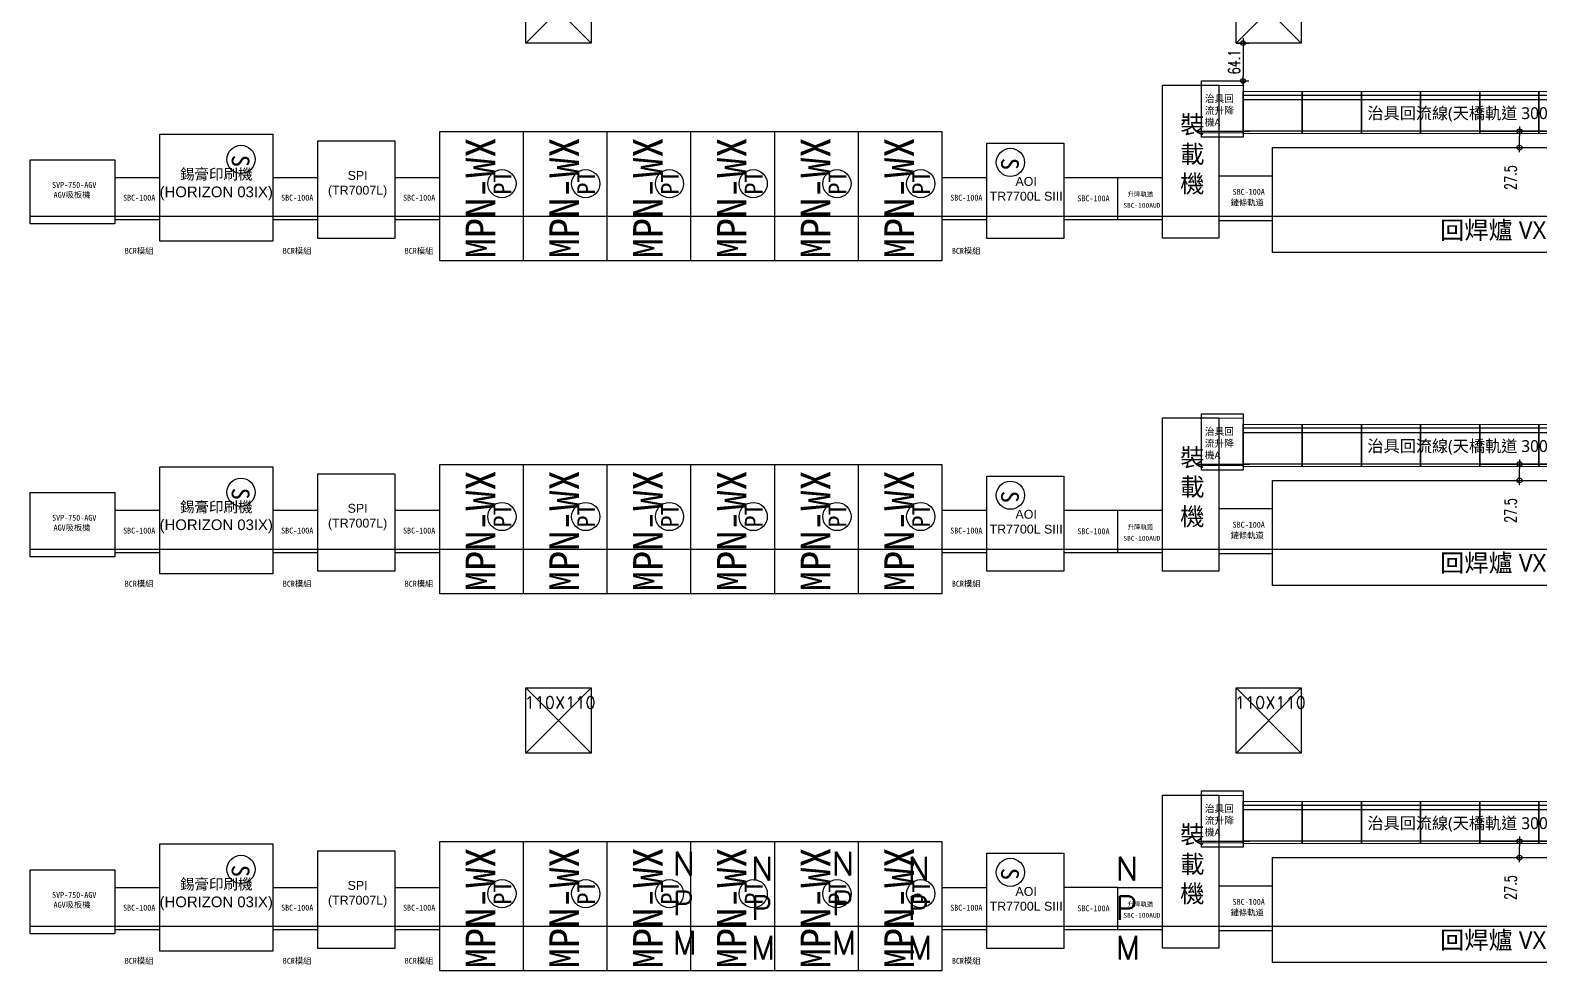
# Model space of a CAD drawing. Extents: x -80 to 56020, y 18240 to 42185.
# Drawn here: x 2307 to 4856, y 22777 to 24367 of the extents above; entities that cross this region are included whole.
import ezdxf
from ezdxf.enums import TextEntityAlignment as Align

# ---------------------------------------------------------------- set-up
doc = ezdxf.new("R2010")
doc.units = 0
doc.header["$LTSCALE"] = 200
doc.linetypes.add('CENTER2', pattern=[1.125, 0.75, -0.125, 0.125, -0.125])
doc.linetypes.add('HIDDEN', pattern=[0.3, 0.2, -0.1])
for name, color, linetype in [('003线体&大型设备', 7, 'Continuous'), ('006网点层', 21, 'Continuous'), ('air and power', 7, 'Continuous'), ('SMT Line', 5, 'Continuous'), ('XFAB-L20$0$COL', 1, 'Continuous'), ('才腹', 6, 'Continuous'), ('緯穎生產設備', 7, 'Continuous')]:
    doc.layers.add(name, color=color, linetype=linetype)
doc.layers.add('005电力', color=1, linetype='CENTER2', lineweight=13)
doc.layers.get('005电力').off()
doc.styles.add('C1', font='SIMPLEX.shx', dxfattribs={"bigfont": 'CHINESET.shx'})
doc.styles.add('CCAD', font='TXT', dxfattribs={"bigfont": 'CCAD'})
doc.styles.add('DIM', font='simplex.shx', dxfattribs={"bigfont": 'chineset.shx'})
doc.styles.add('SIMPLEX', font='SIMPLEX.shx', dxfattribs={"width": 0.7})
doc.styles.add('SIMSUN', font='SimSun.ttf')
doc.styles.get("Standard").update_dxf_attribs({"font": 'txt.shx', "bigfont": 'chineset.shx'})
doc.styles.add('XFAB-L20$0$CHINA', font='simplex.shx', dxfattribs={"width": 0.75, "bigfont": 'chineset.shx'})
doc.dimstyles.new('CIRM', dxfattribs={"dimtxt": 20, "dimasz": 8, "dimexe": 10, "dimexo": 0, "dimgap": 5, "dimtad": 1, "dimdsep": 46, "dimtxsty": 'SIMPLEX', "dimblk": 'CIR', "dimcen": 10, "dimdle": 10, "dimclrt": 2, "dimazin": 0, "dimtfac": 1, "dimtix": 1, "dimtmove": 2, "dimatfit": 3, "dimldrblk": 'CIR', "dimfxl": 1, "dimtolj": 1, "dimarcsym": 0})

# ---------------------------------------------------------------- blocks, each defined once
blk = doc.blocks.new('XFAB-L20$0$C-110x110')
at = {"layer": 'Defpoints'}
for p, q in [((55, -55), (-55, 55)), ((-55, -55), (55, 55))]:
    blk.add_line(p, q, dxfattribs=at)
at = {"layer": 'XFAB-L20$0$COL'}
blk.add_lwpolyline([(-55, 55), (55, 55), (55, -55), (-55, -55)], close=True, dxfattribs=at)
at = {"layer": 'Defpoints', "style": 'XFAB-L20$0$CHINA'}
blk.add_text('110X110', height=20, dxfattribs=at).set_placement((-57.4, 30.5), align=Align.MIDDLE_LEFT)
blk = doc.blocks.new('SVP-750-AGV')
at = {"color": 6}
blk.add_line((11139, 12469.5, -10064.2), (10996, 12469.5, -10064.2), dxfattribs=at)
at = {"color": 0, "elevation": -10064.2}
blk.add_lwpolyline([(10996, 12565.6), (11139, 12565.6), (11139, 12457.1), (10996, 12457.1)], close=True, dxfattribs=at)
at = {"layer": '003线体&大型设备', "color": 251, "linetype": 'ByBlock', "insert": (11107.8, 12500.1, -10393.5), "char_height": 10, "width": 72.349, "attachment_point": 9, "style": 'SIMSUN'}
blk.add_mtext('{\\fSimSun|b0|i0|c134|p2;\\C3;SVP-750-AGV}\\P\\pxql;{\\fSimSun|b0|i0|c134|p2;\\C3;AGV吸板機}', dxfattribs=at)
blk = doc.blocks.new('SBC-100A')
at = {"color": 6}
blk.add_line((11219, 12469.5, -10064.2), (11144, 12469.5, -10064.2), dxfattribs=at)
at = {"elevation": -10064.2}
blk.add_lwpolyline([(11144, 12535.7), (11219, 12535.7), (11219, 12463.7), (11144, 12463.7)], close=True, dxfattribs=at)
at = {"layer": '003线体&大型设备', "color": 251, "linetype": 'ByBlock', "char_height": 10, "width": 72.349, "attachment_point": 9, "style": 'SIMSUN'}
for s, insert in [('{\\fSimSun|b0|i0|c134|p2;\\C3;SBC-100A}', (11211.9, 12496.2, -20656.3)), ('{{\\C3;BCR模組}}', (11208.7, 12405.4, -20656.3))]:
    blk.add_mtext(s, dxfattribs=dict(at, insert=insert))
blk = doc.blocks.new('SFCS')
at = {"layer": 'air and power', "color": 0}
blk.add_circle((64056.5, -177356.3, 0), 23.8, dxfattribs=at)
at = {"layer": 'air and power', "color": 0, "insert": (64048.9, -177342, 0), "char_height": 30, "width": 153.239, "attachment_point": 1, "style": 'SIMSUN'}
blk.add_mtext('S', dxfattribs=at)
blk = doc.blocks.new('錫膏印刷機')
at = {"color": 6}
blk.add_line((12288.5, 12679.8), (12097.5, 12679.8), dxfattribs=at)
blk.add_lwpolyline([(12097.5, 12819.3), (12288.5, 12819.3), (12288.5, 12638.3), (12097.5, 12638.3)], close=True)
at = {"layer": '006网点层', "color": 251, "linetype": 'ByBlock', "lineweight": 9, "rotation": 270}
blk.add_blockref('SFCS', (189591, 76832.9, -39979.1), dxfattribs=at)
at = {"color": 2, "true_color": 0xf1eb1f, "insert": (12091.5, 12760.5, -39979.1), "char_height": 18, "attachment_point": 1, "style": 'DIM'}
blk.add_mtext_dynamic_manual_height_columns('\\pxqc;{\\fMicrosoft JhengHei|b0|i0|c136|p34;\\C251;錫膏印刷機\\fArial|b0|i0|c0|p34;\\P(HORIZON 03IX)}', width=202.768, gutter_width=150, heights=[79.8], dxfattribs=at)
blk = doc.blocks.new('SPI')
at = {"color": 6}
blk.add_line((11991.9, 12608.9), (11861.9, 12608.9), dxfattribs=at)
blk.add_lwpolyline([(11861.9, 12736.9), (11991.9, 12736.9), (11991.9, 12571.9), (11861.9, 12571.9)], close=True)
at = {"color": 2, "true_color": 0xf1eb1f, "insert": (11871, 12685.9), "char_height": 15, "attachment_point": 1, "style": 'DIM'}
blk.add_mtext_dynamic_manual_height_columns('\\pxqc;{\\fArial|b0|i0|c0|p34;\\C251;SPI\\P(TR7007L)}', width=116.167, gutter_width=150, heights=[0], dxfattribs=at)
blk = doc.blocks.new('PT200')
at = {"layer": 'air and power', "color": 0}
blk.add_circle((103287.5, -165340.3, 0), 23.8, dxfattribs=at)
at = {"layer": 'air and power', "color": 0, "insert": (103269, -165326, 0), "char_height": 30, "width": 153.239, "attachment_point": 1, "style": 'SIMSUN'}
blk.add_mtext('PT', dxfattribs=at)
blk = doc.blocks.new('NPM-W2')
at = {"color": 6}
blk.add_line((12029.1, 12412.5), (11888.1, 12412.5), dxfattribs=at)
blk.add_lwpolyline([(11888.1, 12556), (12029.1, 12556), (12029.1, 12337.6), (11888.1, 12337.6)], close=True)
at = {"layer": '006网点层', "color": 251, "linetype": 'ByBlock', "lineweight": 9, "rotation": 90}
blk.add_blockref('PT200', (-153347, -90819.5, -10461.7), dxfattribs=at)
at = {"layer": '003线体&大型设备', "color": 251, "linetype": 'ByBlock', "insert": (11931.9, 12341.9, -10458.8), "char_height": 50, "width": 231.858, "attachment_point": 1, "rotation": 90, "style": 'SIMSUN'}
blk.add_mtext('{\\fSimSun|b0|i0|c134|p2;MPN-WX}', dxfattribs=at)
blk = doc.blocks.new('AOI')
at = {"color": 6}
blk.add_line((12923.4, 12377.7), (12793.4, 12377.7), dxfattribs=at)
blk.add_lwpolyline([(12793.4, 12501.7), (12923.4, 12501.7), (12923.4, 12340.7), (12793.4, 12340.7)], close=True)
at = {"layer": '006网点层', "color": 251, "linetype": 'ByBlock', "lineweight": 9, "rotation": 270}
blk.add_blockref('SFCS', (190189.4, 76525.7, 50218), dxfattribs=at)
at = {"color": 3, "insert": (12783, 12444.5), "char_height": 15, "attachment_point": 1, "style": 'DIM'}
blk.add_mtext_dynamic_manual_height_columns('\\pxqc;{\\fArial|b0|i0|c0|p34;\\C251;AOI\\PTR7700L SIII}', width=153.394, gutter_width=150, heights=[0], dxfattribs=at)
blk = doc.blocks.new('SBC-100A-90')
at = {"color": 6}
blk.add_line((13505.5, 12620.3), (13415.5, 12620.3), dxfattribs=at)
blk.add_lwpolyline([(13415.5, 12686.5), (13505.5, 12686.5), (13505.5, 12614.5), (13415.5, 12614.5)], close=True)
at = {"layer": '003线体&大型设备', "color": 251, "linetype": 'ByBlock', "insert": (13492.3, 12656, 52681.8), "char_height": 10, "width": 72.349, "attachment_point": 3, "style": 'SIMSUN'}
blk.add_mtext('{\\fSimSun|b0|i0|c134|p2;\\C3;SBC-100A}', dxfattribs=at)
blk = doc.blocks.new('SBC-100A-90-75')
at = {"color": 6}
blk.add_line((13247.6, 12492.5), (13157.6, 12492.5), dxfattribs=at)
blk.add_lwpolyline([(13157.6, 12561.5), (13247.6, 12561.5), (13247.6, 12485), (13157.6, 12485)], close=True)
at = {"layer": '003线体&大型设备', "color": 251, "linetype": 'ByBlock', "char_height": 10, "attachment_point": 3, "style": 'SIMSUN'}
for s, insert, width in [('{\\fSimSun|b0|i0|c134|p2;鏈條軌道}', (13233.1, 12521.2, 51383.9), 72.364), ('{\\fSimSun|b0|i0|c134|p2;\\C3;SBC-100A}', (13234.9, 12539.2, 52681.8), 72.349)]:
    blk.add_mtext(s, dxfattribs=dict(at, insert=insert, width=width))
blk = doc.blocks.new('回焊爐 VXP945')
at = {"color": 6}
blk.add_line((14206.8, 12128.4), (13427.8, 12128.4), dxfattribs=at)
blk.add_lwpolyline([(13427.8, 12245), (14206.8, 12245), (14206.8, 12067.4), (13427.8, 12067.4)], close=True)
at = {"insert": (13710.8, 12120.5, 41689.4), "char_height": 12, "width": 274.852, "attachment_point": 1, "style": 'C1'}
blk.add_mtext('{\\fMicrosoft JhengHei|b0|i0|c136|p34;\\H2.5x;\\C251;回焊爐 VXP945}', dxfattribs=at)
blk = doc.blocks.new('SBC-100AUD')
at = {"color": 6}
blk.add_line((14263.1, 12469.5, -10064.2), (14188.1, 12469.5, -10064.2), dxfattribs=at)
at = {"elevation": -10064.2}
blk.add_lwpolyline([(14188.1, 12535.7), (14263.1, 12535.7), (14263.1, 12463.7), (14188.1, 12463.7)], close=True, dxfattribs=at)
at = {"color": 251}
blk.add_text('升降軌道', height=8, dxfattribs=at).set_placement((14204.9, 12502.5, 53914.7))
at = {"layer": '003线体&大型设备', "color": 3, "style": 'SIMSUN'}
blk.add_text('SBC-100AUD', height=8, rotation=360, dxfattribs=at).set_placement((14197.6, 12484.4, 53916.1))
blk = doc.blocks.new('裝載機-NEW')
at = {"color": 6}
blk.add_line((13554.1, 11050), (13458.8, 11050), dxfattribs=at)
blk.add_lwpolyline([(13458.8, 11272.2), (13554.1, 11272.2), (13554.1, 11013.2), (13458.8, 11013.2)], close=True)
at = {"layer": '003线体&大型设备', "color": 6, "insert": (13489, 11220.6, 46584.9), "char_height": 30, "attachment_point": 1, "style": 'C1'}
blk.add_mtext_dynamic_manual_height_columns('\\pxsm1;{\\fMicrosoft JhengHei|b0|i0|c136|p34;裝載機}', width=43.926, gutter_width=1069.2, heights=[150.6], dxfattribs=at)
blk = doc.blocks.new('治具回流 100CM')
at = {"layer": 'air and power', "color": 2, "lineweight": 9}
for p, q in [((238, -109, -926.9), (138, -109, -926.9)), ((238, -180, -926.9), (138, -180, -926.9))]:
    blk.add_line(p, q, dxfattribs=at)
at = {"layer": '才腹', "color": 2}
for p, q in [((138, -180, -926.9), (138, -109, -926.9)), ((138, -115, -926.9), (238, -115, -926.9)), ((238, -123.2, -926.9), (138, -123.2, -926.9)), ((238, -109, -926.9), (238, -180, -926.9))]:
    blk.add_line(p, q, dxfattribs=at)
at = {"layer": '才腹', "color": 6}
blk.add_line((238, -176.2, -926.9), (138, -176.2, -926.9), dxfattribs=at)
blk = doc.blocks.new('150CM')
at = {"layer": 'air and power', "color": 2, "lineweight": 9}
for p, q in [((256, 49, -926.9), (106, 49, -926.9)), ((256, -22, -926.9), (106, -22, -926.9))]:
    blk.add_line(p, q, dxfattribs=at)
at = {"layer": '才腹', "color": 2}
for p, q in [((106, -22, -926.9), (106, 49, -926.9)), ((106, 43, -926.9), (256, 43, -926.9)), ((256, 34.8, -926.9), (106, 34.8, -926.9)), ((256, 49, -926.9), (256, -22, -926.9))]:
    blk.add_line(p, q, dxfattribs=at)
at = {"layer": '才腹', "color": 6}
blk.add_line((256, -18.2, -926.9), (106, -18.2, -926.9), dxfattribs=at)
blk = doc.blocks.new('治具升降機')
at = {"color": 150}
for p, q in [((0, 95), (70, 95)), ((0, 0), (0, 95)), ((70, 95), (70, 0)), ((70, 0), (0, 0))]:
    blk.add_line(p, q, dxfattribs=at)
at = {"color": 6}
blk.add_line((-8.7, 10, -495), (80.7, 10), dxfattribs=at)
at = {"layer": '003线体&大型设备', "color": 150, "linetype": 'ByBlock', "lineweight": 9}
for p, q in [((70, 87.5), (0, 87.5)), ((0, 87.5), (0, 7.5)), ((70, 7.5), (70, 87.5)), ((0, 7.5), (70, 7.5))]:
    blk.add_line(p, q, dxfattribs=at)
blk = doc.blocks.new('RCV')
at = {"color": 251}
for p in [(13008, 11918.6, 51753.6), (14092.1, 11918.6, 52116.6)]:
    blk.add_blockref('治具升降機', p, dxfattribs=at)
at = {"layer": '005电力'}
for name, p in [('治具回流 100CM', (12940, 12104.8, 52680.5)), ('治具回流 100CM', (13040, 12104.8, 52680.5)), ('治具回流 100CM', (13140, 12104.8, 52680.5)), ('治具回流 100CM', (13240, 12104.8, 52680.5)), ('治具回流 100CM', (13340, 12104.8, 52680.5)), ('治具回流 100CM', (13440, 12104.8, 52680.5)), ('治具回流 100CM', (13540, 12104.8, 52680.5)), ('治具回流 100CM', (13640, 12104.8, 52680.5)), ('治具回流 100CM', (13740, 12104.8, 52680.5)), ('150CM', (13872, 11946.8, 52680.5))]:
    blk.add_blockref(name, p, dxfattribs=at)
at = {"layer": '003线体&大型设备', "insert": (13013.4, 11989.8, 51753.6), "char_height": 12, "width": 64.65, "attachment_point": 1, "style": 'C1'}
blk.add_mtext('{\\fMicrosoft JhengHei|b0|i0|c136|p34;\\C3;治具回流升降機A}', dxfattribs=at)
at = {"layer": '003线体&大型设备', "color": 3, "insert": (14095, 11979.6, 51753.6), "char_height": 12, "width": 68.054, "attachment_point": 1, "style": 'C1'}
blk.add_mtext('{\\fMicrosoft JhengHei|b0|i0|c136|p34;治具回流升降機B}', dxfattribs=at)
at = {"layer": '003线体&大型设备', "insert": (13288.1, 11969.2, 54370.1), "char_height": 20, "attachment_point": 1, "style": 'C1'}
blk.add_mtext_dynamic_manual_height_columns('{\\fMicrosoft JhengHei|b0|i0|c136|p34;\\C3;治具回流線(天橋軌道 300CM*3台+114CM*1台)}', width=570.137, gutter_width=1308, heights=[28.3], dxfattribs=at)
blk = doc.blocks.new('CIR')
at = {"color": 0}
blk.add_line((1, 0), (-1, 0), dxfattribs=at)
at = {"color": 3}
blk.add_circle((0, 0), 0.5, dxfattribs=at)
blk = doc.blocks.new('*D202')
at = {"color": 0, "lineweight": -2, "transparency": 16777216}
for p, q in [((2600.3, 219), (2677.4, 219)), ((2667.4, 199.5), (2667.4, 211)), ((2601.8, 191.5), (2677.4, 191.5))]:
    blk.add_line(p, q, dxfattribs=at)
at = {"layer": 'Defpoints', "color": 0, "transparency": 16777216}
for p in [(2600.3, 219, -10064.2), (2667.4, 219), (2601.8, 191.5, -10064.2)]:
    blk.add_point(p, dxfattribs=at)
at = {"color": 0, "lineweight": -2, "transparency": 16777216, "xscale": 8, "yscale": 8, "zscale": 8}
for p, rotation in [((2667.4, 219), 90), ((2667.4, 191.5), 270)]:
    blk.add_blockref('CIR', p, dxfattribs=dict(at, rotation=rotation))
at = {"color": 2, "transparency": 16777216, "insert": (2652.4, 140.7), "char_height": 20, "attachment_point": 5, "rotation": 90, "style": 'SIMPLEX'}
blk.add_mtext('\\A1;27.5', dxfattribs=at)
blk = doc.blocks.new('*D199')
at = {"layer": 'Defpoints', "color": 0, "transparency": 16777216}
for p in [(4345, 24345), (4356.6, 24280.9), (4356.6, 24280.9)]:
    blk.add_point(p, dxfattribs=at)
at = {"layer": '緯穎生產設備', "color": 0, "lineweight": -2, "transparency": 16777216}
for p, q in [((4345, 24345), (4366.6, 24345)), ((4356.6, 24337), (4356.6, 24288.9)), ((4356.6, 24280.9), (4366.6, 24280.9))]:
    blk.add_line(p, q, dxfattribs=at)
at = {"layer": '緯穎生產設備', "color": 0, "lineweight": -2, "transparency": 16777216, "xscale": 8, "yscale": 8, "zscale": 8}
for p, rotation in [((4356.6, 24345), 90), ((4356.6, 24280.9), 270)]:
    blk.add_blockref('CIR', p, dxfattribs=dict(at, rotation=rotation))
at = {"layer": '緯穎生產設備', "color": 2, "transparency": 16777216, "insert": (4341.6, 24313), "char_height": 20, "attachment_point": 5, "rotation": 90, "style": 'SIMPLEX'}
blk.add_mtext('\\A1;64.1', dxfattribs=at)
blk = doc.blocks.new('*D200')
at = {"color": 0, "lineweight": -2, "transparency": 16777216}
for p, q in [((14168.7, 21264.3), (14245.8, 21264.3)), ((14170.2, 21236.8), (14245.8, 21236.8)), ((14235.8, 21244.8), (14235.8, 21256.3))]:
    blk.add_line(p, q, dxfattribs=at)
at = {"layer": 'Defpoints', "color": 0, "transparency": 16777216}
for p in [(14168.7, 21264.3, -10064.2), (14235.8, 21264.3), (14170.2, 21236.8, -10064.2)]:
    blk.add_point(p, dxfattribs=at)
at = {"color": 0, "lineweight": -2, "transparency": 16777216, "xscale": 8, "yscale": 8, "zscale": 8}
for p, rotation in [((14235.8, 21264.3), 90), ((14235.8, 21236.8), 270)]:
    blk.add_blockref('CIR', p, dxfattribs=dict(at, rotation=rotation))
at = {"color": 2, "transparency": 16777216, "insert": (14220.8, 21186.1), "char_height": 20, "attachment_point": 5, "rotation": 90, "style": 'SIMPLEX'}
blk.add_mtext('\\A1;27.5', dxfattribs=at)
blk = doc.blocks.new('A$Cfc5dd81f')
at = {"color": 4}
blk.add_line((2639.8, 219, -10064.152), (2748.262, 219, -10064.152), dxfattribs=at)
at = {"color": 6}
for name, p in [('裝載機-NEW', (-11394.814, -10975.099, -10064.152)), ('回焊爐 VXP945', (-11177.504, -12053.454, -10064.152)), ('SBC-100A-90', (-11517.547, -12545.352, -10064.152)), ('SBC-100AUD', (-12199.558, -12394.61)), ('SBC-100A-90-75', (-10997.842, -12417.589, -10064.152))]:
    blk.add_blockref(name, p, dxfattribs=at)
at = {"color": 1}
for name, p in [('RCV', (-10877.748, -11709.592, -61817.724)), ('NPM-W2', (-11045.134, -12337.578, -10064.152)), ('NPM-W2', (-10903.634, -12337.578, -10064.152)), ('NPM-W2', (-10762.134, -12337.578, -10064.152)), ('NPM-W2', (-10620.634, -12337.578, -10064.152)), ('NPM-W2', (-10479.134, -12337.578, -10064.152)), ('NPM-W2', (-10337.634, -12337.578, -10064.152)), ('SPI', (-11224.867, -12534.016, -10064.152)), ('AOI', (-11025.893, -12302.753, -10064.152))]:
    blk.add_blockref(name, p, dxfattribs=at)
for name, p in [('錫膏印刷機', (-11727.484, -12604.914, -10064.152)), ('SVP-750-AGV', (-10844.958, -12394.61)), ('SBC-100A', (-10849.458, -12394.61)), ('SBC-100A', (-10582.458, -12394.61)), ('SBC-100A', (-10376.458, -12394.61)), ('SBC-100A', (-9451.958, -12394.61))]:
    blk.add_blockref(name, p)
dim = blk.add_linear_dim(base=(2667.4, 219), p1=(2601.819, 191.5, -10064.152), p2=(2600.276, 219, -10064.152), angle=90, dimstyle='CIRM', dxfattribs=at)
dim.commit()
dim.dimension.update_dxf_attribs({"geometry": '*D202', "text_midpoint": (2652.4, 140.721), "dimtype": 128})
blk = doc.blocks.new('A$C6cdad05e')
at = {"color": 4}
blk.add_line((2488.8, 219), (2597.262, 219), dxfattribs=at)
at = {"color": 6}
for name, p in [('裝載機-NEW', (-11545.814, -10975.099)), ('回焊爐 VXP945', (-11328.504, -12053.454)), ('SBC-100A-90', (-11668.547, -12545.352)), ('SBC-100AUD', (-12350.558, -12394.61, 10064.152)), ('SBC-100A-90-75', (-11148.842, -12417.589))]:
    blk.add_blockref(name, p, dxfattribs=at)
at = {"color": 1}
for name, p in [('RCV', (-11028.748, -11709.592, -51753.572)), ('NPM-W2', (-11196.134, -12337.578)), ('NPM-W2', (-11054.634, -12337.578)), ('NPM-W2', (-10913.134, -12337.578)), ('NPM-W2', (-10771.634, -12337.578)), ('NPM-W2', (-10630.134, -12337.578)), ('NPM-W2', (-10488.634, -12337.578)), ('SPI', (-11375.867, -12534.016)), ('AOI', (-11176.893, -12302.753))]:
    blk.add_blockref(name, p, dxfattribs=at)
for name, p in [('錫膏印刷機', (-11878.484, -12604.914)), ('SVP-750-AGV', (-10995.958, -12394.61, 10064.152)), ('SBC-100A', (-11000.458, -12394.61, 10064.152)), ('SBC-100A', (-10733.458, -12394.61, 10064.152)), ('SBC-100A', (-10527.458, -12394.61, 10064.152)), ('SBC-100A', (-9602.958, -12394.61, 10064.152))]:
    blk.add_blockref(name, p)
dim = blk.add_linear_dim(base=(2516.4, 219, 10064.152), p1=(2450.819, 191.5), p2=(2449.276, 219), angle=90, dimstyle='CIRM', dxfattribs=at)
dim.commit()
dim.dimension.update_dxf_attribs({"geometry": '*D200', "text_midpoint": (2501.4, 140.721, 10064.152), "dimtype": 128, "insert": (-11719.389, -21045.329)})

msp = doc.modelspace()

# ---------------------------------------------------------------- block references
at = {"layer": 'XFAB-L20$0$COL'}
for p in [(3200, 24400), (4400, 24400), (3200, 23200), (4400, 23200)]:
    msp.add_blockref('XFAB-L20$0$C-110x110', p, dxfattribs=at)
at = {"layer": '緯穎生產設備', "color": 3}
for name, p in [('A$Cfc5dd81f', (2156.3, 23976.9, 10064.152)), ('A$Cfc5dd81f', (2156.3, 23414.284, 10064.152)), ('A$C6cdad05e', (2307.3, 22776.9))]:
    msp.add_blockref(name, p, dxfattribs=at)

# ---------------------------------------------------------------- texts
at = {"layer": 'SMT Line', "color": 0, "linetype": 'HIDDEN', "lineweight": 25, "char_height": 40, "attachment_point": 1, "style": 'CCAD'}
for insert in [(3392.83, 22977.908, 10.922), (3525.219, 22969.641, 10.922), (3661.746, 22977.908, 10.922), (3789.998, 22969.641, 10.922), (4141.658, 22969.641, 10.922)]:
    msp.add_mtext('{\\C7;N\\PP\\PM}', dxfattribs=dict(at, insert=insert))

# ---------------------------------------------------------------- dimensions: what is measured, and where the dimension line sits
at = {"layer": '緯穎生產設備', "color": 3}
dim = msp.add_linear_dim(base=(4356.576, 24280.9), p1=(4345, 24345), p2=(4356.576, 24280.9), angle=90, dimstyle='CIRM', dxfattribs=at)
dim.commit()
dim.dimension.update_dxf_attribs({"geometry": '*D199', "text_midpoint": (4341.576, 24312.95)})

doc.saveas('drawing.dxf')
